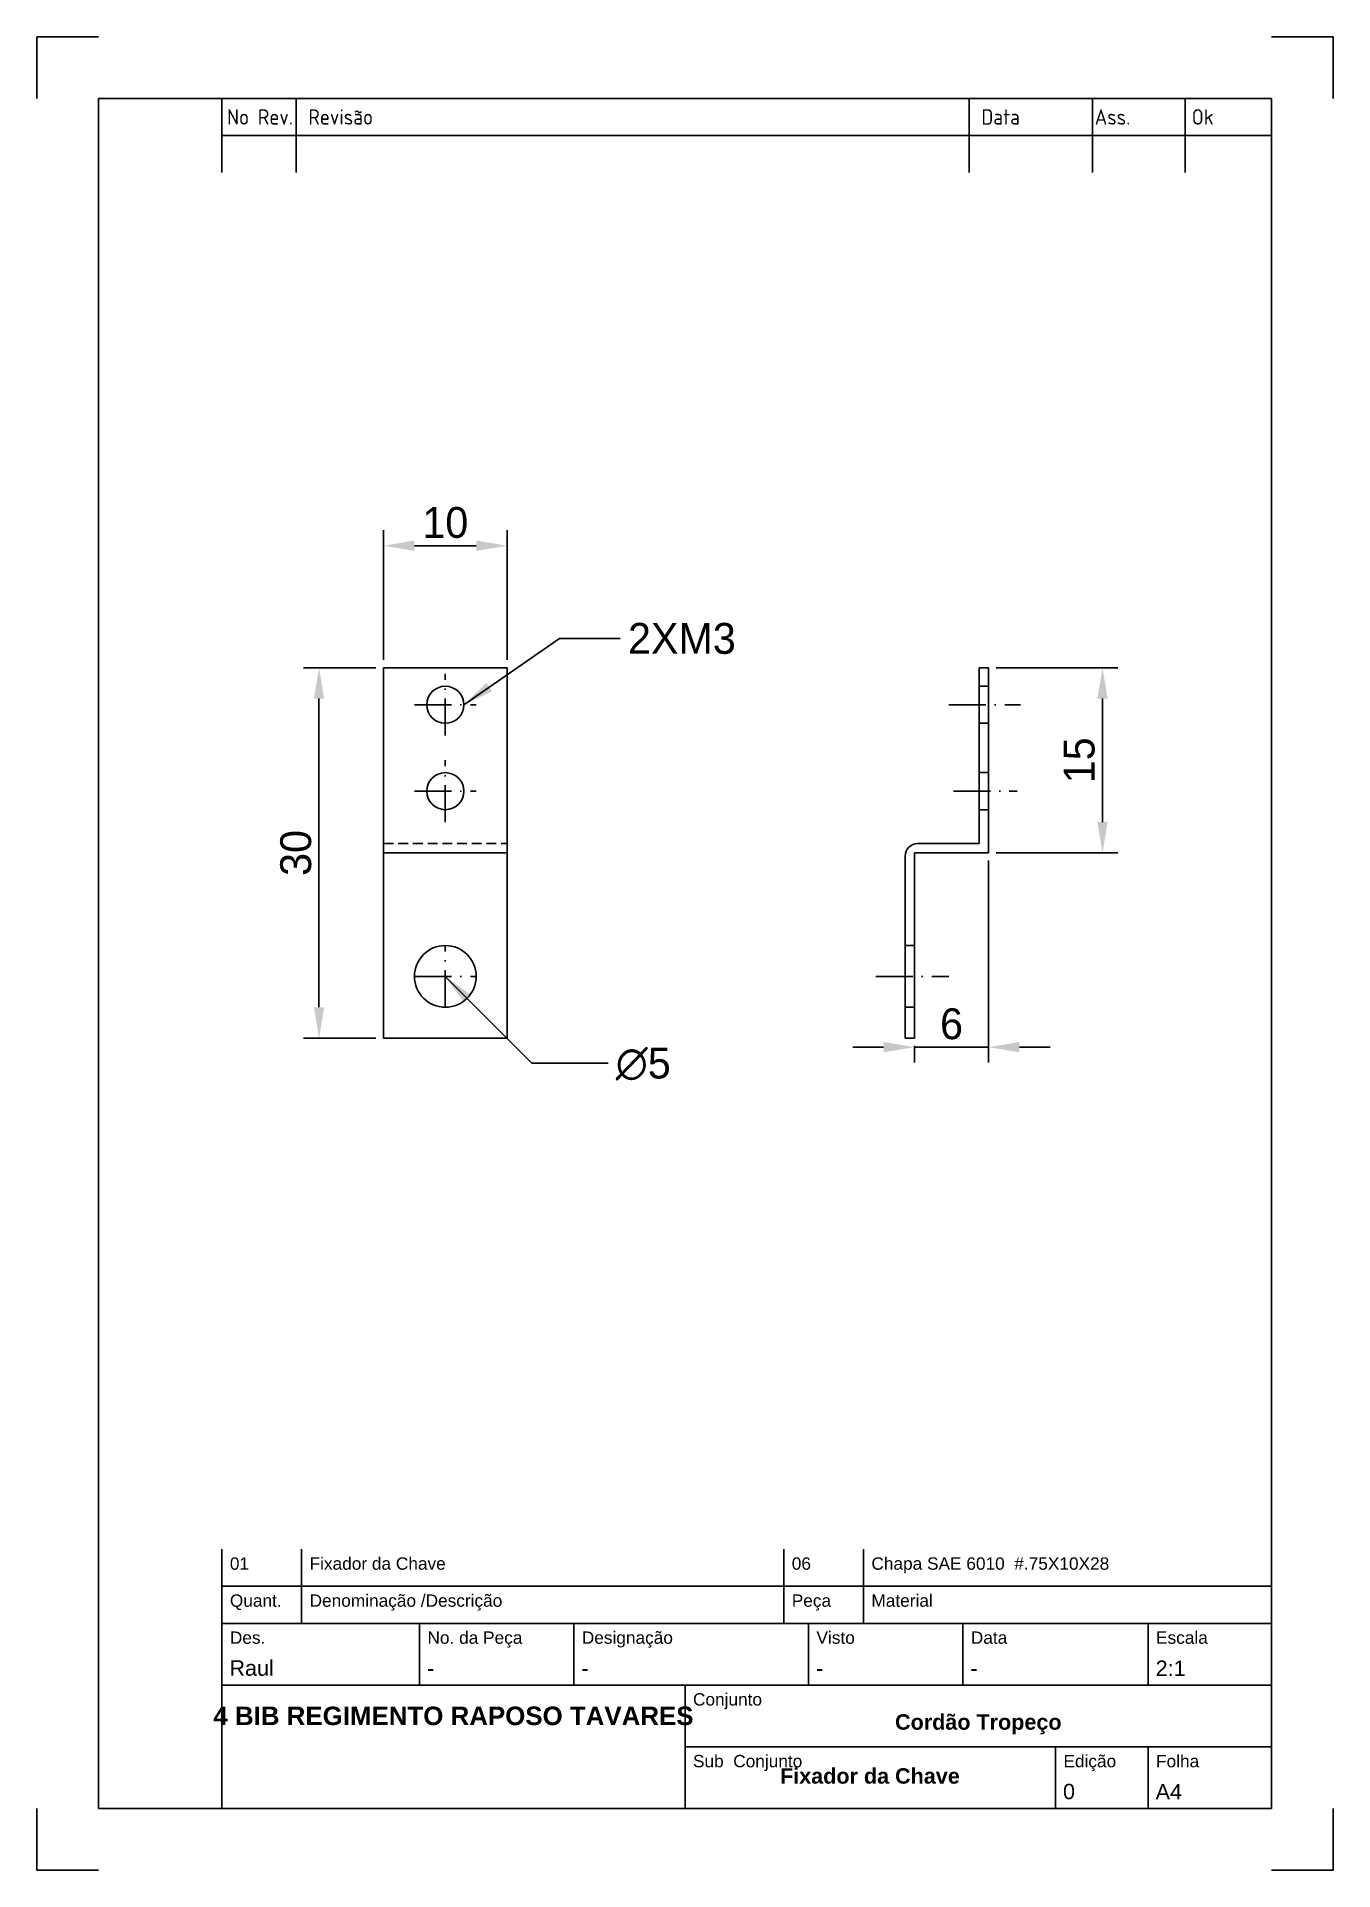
# Paper-space layout 'Peça6' of a CAD drawing. Header units: millimetres. Extents: x 0 to 210, y 0 to 297.
# The model-space entities are those that its viewports show. They can reach past a viewport. Long polylines and large blocks are cut down to what shows.
import ezdxf
from ezdxf.enums import TextEntityAlignment as Align

# ---------------------------------------------------------------- set-up
doc = ezdxf.new("R2010")
doc.units = ezdxf.units.MM
doc.linetypes.add('ACAD_ISO10W100', pattern=[18, 12, -3, 0, -3])
doc.linetypes.add('HIDDEN2', pattern=[4.7625, 3.175, -1.5875])
for name, color, linetype in [('Contorno', 7, 'Continuous'), ('Cortes', 140, 'HIDDEN2'), ('Cotas', 1, 'Continuous'), ('FRAME 050', 6, 'Continuous'), ('FRAME 200', 8, 'Continuous'), ('Linhas_de_Centro', 5, 'ACAD_ISO10W100'), ('Texto', 7, 'Continuous')]:
    doc.layers.add(name, color=color, linetype=linetype)
doc.layers.get('FRAME 050').off()
doc.styles.add('ISO Proportional', font='isocp')
doc.styles.add('texto2', font='ARIAL.TTF', dxfattribs={"height": 2})
doc.styles.add('Texto2.5', font='ARIAL.TTF', dxfattribs={"height": 2.5})
doc.dimstyles.new('ISO-25', dxfattribs={"dimtxt": 2.5, "dimasz": 2.5, "dimexe": 1.25, "dimexo": 0.625, "dimtad": 1, "dimtxsty": 'Standard', "dimcen": 2.5, "dimadec": 0, "dimazin": 0, "dimtfac": 1, "dimtmove": 0, "dimatfit": 3, "dimfxl": 0, "dimarcsym": 0})

# ---------------------------------------------------------------- blocks, each defined once
blk = doc.blocks.new('*D46')
at = {"layer": 'Cotas', "color": 0, "lineweight": -2}
for p, q in [((-1978.37, -27.79), (-1978.37, -17.29)), ((-1968.37, -27.79), (-1968.37, -17.29)), ((-1975.87, -18.54), (-1970.87, -18.54))]:
    blk.add_line(p, q, dxfattribs=at)
at = {"layer": 'Cotas', "color": 0}
for points in [[(-1975.87, -18.12), (-1975.87, -18.96), (-1978.37, -18.54)], [(-1970.87, -18.12), (-1970.87, -18.96), (-1968.37, -18.54)]]:
    blk.add_solid(points, dxfattribs=at)
at = {"layer": 'Defpoints', "color": 0}
for p in [(-1968.37, -18.54), (-1978.37, -28.42), (-1968.37, -28.42)]:
    blk.add_point(p, dxfattribs=at)
at = {"layer": 'Cotas', "color": 0, "insert": (-1973.37, -16.67), "char_height": 2.5, "attachment_point": 5}
blk.add_mtext('10', dxfattribs=at)
blk = doc.blocks.new('*D47')
at = {"layer": 'Cotas', "color": 0, "lineweight": -2}
for p, q in [((-1929.38, -44.04), (-1929.38, -60.4)), ((-1937.88, -59.15), (-1940.38, -59.15)), ((-1935.38, -59.04), (-1935.38, -60.4)), ((-1929.38, -59.15), (-1935.38, -59.15)), ((-1926.88, -59.15), (-1924.38, -59.15))]:
    blk.add_line(p, q, dxfattribs=at)
at = {"layer": 'Cotas', "color": 0}
for points in [[(-1937.88, -58.73), (-1937.88, -59.56), (-1935.38, -59.15)], [(-1926.88, -58.73), (-1926.88, -59.56), (-1929.38, -59.15)]]:
    blk.add_solid(points, dxfattribs=at)
at = {"layer": 'Defpoints', "color": 0}
for p in [(-1929.38, -43.42), (-1935.38, -58.42), (-1935.38, -59.15)]:
    blk.add_point(p, dxfattribs=at)
at = {"layer": 'Cotas', "color": 0, "insert": (-1932.38, -57.27), "char_height": 2.5, "attachment_point": 5}
blk.add_mtext('6', dxfattribs=at)
blk = doc.blocks.new('*D48')
at = {"layer": 'Cotas', "color": 0, "lineweight": -2}
for p, q in [((-1928.76, -28.42), (-1918.9, -28.42)), ((-1920.15, -30.92), (-1920.15, -40.92)), ((-1928.76, -43.42), (-1918.9, -43.42))]:
    blk.add_line(p, q, dxfattribs=at)
at = {"layer": 'Cotas', "color": 0}
for points in [[(-1920.57, -30.92), (-1919.74, -30.92), (-1920.15, -28.42)], [(-1920.57, -40.92), (-1919.74, -40.92), (-1920.15, -43.42)]]:
    blk.add_solid(points, dxfattribs=at)
at = {"layer": 'Defpoints', "color": 0}
for p in [(-1929.38, -28.42), (-1929.38, -43.42), (-1920.15, -43.42)]:
    blk.add_point(p, dxfattribs=at)
at = {"layer": 'Cotas', "color": 0, "insert": (-1922.03, -35.92), "char_height": 2.5, "attachment_point": 5, "rotation": 90}
blk.add_mtext('15', dxfattribs=at)
blk = doc.blocks.new('*D49')
at = {"layer": 'Cotas', "color": 0, "lineweight": -2}
for p, q in [((-1978.99, -28.42), (-1984.85, -28.42)), ((-1983.6, -30.92), (-1983.6, -55.92)), ((-1978.99, -58.42), (-1984.85, -58.42))]:
    blk.add_line(p, q, dxfattribs=at)
at = {"layer": 'Cotas', "color": 0}
for points in [[(-1984.01, -30.92), (-1983.18, -30.92), (-1983.6, -28.42)], [(-1984.01, -55.92), (-1983.18, -55.92), (-1983.6, -58.42)]]:
    blk.add_solid(points, dxfattribs=at)
at = {"layer": 'Defpoints', "color": 0}
for p in [(-1978.37, -28.42), (-1983.6, -58.42), (-1978.37, -58.42)]:
    blk.add_point(p, dxfattribs=at)
at = {"layer": 'Cotas', "color": 0, "insert": (-1985.47, -43.42), "char_height": 2.5, "attachment_point": 5, "rotation": 90}
blk.add_mtext('30', dxfattribs=at)

msp = doc.modelspace()

# ---------------------------------------------------------------- linework, layer by layer
at = {"layer": 'Contorno'}
for p, q in [((-1978.37, -28.418), (-1978.37, -43.418)), ((-1978.37, -28.418), (-1968.37, -28.418)), ((-1968.37, -28.418), (-1973.37, -28.418)), ((-1968.37, -28.418), (-1968.37, -43.418)), ((-1930.132, -28.418), (-1930.132, -42.668)), ((-1930.132, -28.418), (-1929.382, -28.418)), ((-1929.382, -28.418), (-1929.382, -42.668)), ((-1930.132, -29.918), (-1929.382, -29.918)), ((-1930.132, -32.918), (-1929.382, -32.918)), ((-1930.132, -36.918), (-1929.382, -36.918)), ((-1930.132, -39.918), (-1929.382, -39.918)), ((-1930.132, -42.668), (-1935.132, -42.668)), ((-1935.132, -42.668), (-1935.132, -42.668)), ((-1929.382, -43.418), (-1929.382, -42.668)), ((-1978.37, -43.418), (-1968.37, -43.418)), ((-1978.37, -58.418), (-1978.37, -43.418)), ((-1968.37, -43.418), (-1968.37, -58.418)), ((-1936.132, -43.668), (-1936.132, -58.418)), ((-1930.132, -43.418), (-1935.382, -43.418)), ((-1935.382, -43.418), (-1935.382, -58.418)), ((-1930.132, -43.418), (-1929.382, -43.418)), ((-1936.132, -50.918), (-1935.382, -50.918)), ((-1936.132, -55.918), (-1935.382, -55.918)), ((-1968.37, -58.418), (-1978.37, -58.418)), ((-1936.132, -58.418), (-1935.382, -58.418))]:
    msp.add_line(p, q, dxfattribs=at)
for centre, radius in [((-1973.37, -31.418), 1.5), ((-1973.37, -38.418), 1.5), ((-1973.37, -53.418), 2.5)]:
    msp.add_circle(centre, radius, dxfattribs=at)
msp.add_arc((-1935.132, -43.668), 1, 90, 180, dxfattribs=at)
at = {"layer": 'Cortes'}
msp.add_line((-1978.37, -42.668), (-1968.37, -42.668), dxfattribs=at)
at = {"layer": 'Linhas_de_Centro'}
for p, q in [((-1973.37, -33.918), (-1973.37, -28.918)), ((-1975.87, -31.418), (-1970.87, -31.418)), ((-1932.596, -31.418), (-1926.806, -31.418)), ((-1973.37, -40.918), (-1973.37, -35.918)), ((-1975.87, -38.418), (-1970.87, -38.418)), ((-1932.226, -38.418), (-1927.052, -38.418)), ((-1973.37, -55.918), (-1973.37, -50.918)), ((-1975.87, -53.418), (-1970.87, -53.418)), ((-1938.509, -53.418), (-1932.596, -53.418))]:
    msp.add_line(p, q, dxfattribs=at)

# ---------------------------------------------------------------- texts
at = {"layer": 'Cotas', "char_height": 2.5, "width": 0.6514, "attachment_point": 1}
for s, insert in [('2XM3', (-1958.58, -24.792)), ('{\\Fgdt.shx;n5}', (-1959.566, -59.186))]:
    msp.add_mtext(s, dxfattribs=dict(at, insert=insert))

# ---------------------------------------------------------------- dimensions: what is measured, and where the dimension line sits
at = {"layer": 'Cotas'}
for base, p1, p2, picture, middle in [((-1968.37, -18.541), (-1978.37, -28.418), (-1968.37, -28.418), '*D46', (-1973.37, -16.666)), ((-1935.382, -59.147), (-1929.382, -43.418), (-1935.382, -58.418), '*D47', (-1932.382, -57.272))]:
    dim = msp.add_linear_dim(base=base, p1=p1, p2=p2, dimstyle='ISO-25', dxfattribs=at)
    dim.commit()
    dim.dimension.update_dxf_attribs({"geometry": picture, "text_midpoint": middle})
for base, p1, p2, picture, middle in [((-1983.597, -58.418), (-1978.37, -28.418), (-1978.37, -58.418), '*D49', (-1985.472, -43.418)), ((-1920.154, -43.418), (-1929.382, -28.418), (-1929.382, -43.418), '*D48', (-1922.029, -35.918))]:
    dim = msp.add_linear_dim(base=base, p1=p1, p2=p2, angle=90, dimstyle='ISO-25', dxfattribs=at)
    dim.commit()
    dim.dimension.update_dxf_attribs({"geometry": picture, "text_midpoint": middle})

# ---------------------------------------------------------------- leaders
at = {"layer": 'Cotas', "annotation_type": 0, "has_hookline": 1, "hookline_direction": 0}
for points, text_width in [([(-1971.87, -31.418), (-1964.133, -26.042), (-1959.205, -26.042)], 9.167), ([(-1973.37, -53.418), (-1966.352, -60.436), (-1960.191, -60.436)], 4.702)]:
    msp.add_leader(points, dimstyle='ISO-25', override={"dimgap": 0.625, "dimtad": 0}, dxfattribs=dict(at, text_width=text_width))

psp = doc.layouts.new('Peça6')

# ---------------------------------------------------------------- linework, layer by layer
at = {"layer": 'Contorno'}
for p, q in [((10, 287), (10, 10)), ((200, 287), (10, 287)), ((30, 281), (30, 287)), ((42, 281), (42, 287)), ((151, 281), (151, 287)), ((171, 281), (171, 287)), ((186, 281), (186, 287)), ((200, 10), (200, 287)), ((30, 281), (200, 281)), ((30, 275), (30, 281)), ((42, 275), (42, 281)), ((151, 275), (151, 281)), ((171, 275), (171, 281)), ((186, 275), (186, 281)), ((30, 46), (30, 52)), ((42.91, 52), (42.91, 46)), ((121, 52), (121, 46)), ((133.9, 52), (133.9, 46)), ((30, 46), (200, 46)), ((30, 40), (30, 46)), ((30, 46), (30, 40)), ((30, 46), (30, 40)), ((30, 40), (30, 46)), ((30, 46), (200, 46)), ((42.91, 46), (42.91, 40)), ((121, 46), (121, 40)), ((133.9, 46), (133.9, 40)), ((200, 46), (200, 40)), ((200, 40), (200, 46)), ((30, 40), (200, 40)), ((30, 10), (30, 40)), ((62, 30), (62, 40)), ((87, 30), (87, 40)), ((125, 30), (125, 40)), ((150, 30), (150, 40)), ((180, 30), (180, 40)), ((30, 30), (200, 30)), ((105, 10), (105, 30)), ((105, 20), (200, 20)), ((165, 10), (165, 20)), ((180, 10), (180, 20)), ((10, 10), (200, 10)), ((200, 10), (146.29, 10))]:
    psp.add_line(p, q, dxfattribs=at)
at = {"layer": 'FRAME 200'}
for p, q in [((0, 297), (0, 287)), ((10, 297), (0, 297)), ((210, 297), (200, 297)), ((210, 287), (210, 297)), ((0, 0), (0, 10)), ((210, 0), (210, 10)), ((0, 0), (10, 0)), ((210, 0), (200, 0))]:
    psp.add_line(p, q, dxfattribs=at)
at = {"layer": 'Texto'}
psp.add_line((165, 15), (165, 15), dxfattribs=at)

# ---------------------------------------------------------------- texts
at = {"layer": 'Texto', "style": 'ISO Proportional'}
for s, p in [('No Rev.', (30.84, 284)), ('Revisão', (44, 284)), ('Data', (153, 284)), ('Ass.', (171.36, 284)), ('Ok', (187.08, 284))]:
    psp.add_text(s, height=2.5, dxfattribs=at).set_placement(p, align=Align.MIDDLE_LEFT)
at = {"layer": 'Texto'}
for s, insert, char_height, width, attachment_point, style in [('01', (31.29, 50.69), 2, 30.3514, 1, 'texto2'), ('Fixador da Chave', (44.2, 50.69), 2, 71.2648, 1, 'texto2'), ('06', (122.29, 50.69), 2, 11.6189, 1, 'texto2'), ('Chapa SAE 6010  #.75X10X28', (135.19, 50.69), 2, 60.436, 1, 'texto2'), ('Quant.', (31.29, 44.69), 2, 30.3514, 1, 'texto2'), ('Denominação /Descrição', (44.2, 44.69), 2, 71.2648, 1, 'texto2'), ('Peça', (122.29, 44.69), 2, 11.6189, 1, 'texto2'), ('Material', (135.19, 44.69), 2, 11.6189, 1, 'texto2'), ('Des.', (31.29, 38.69), 2, 30.3514, 1, 'texto2'), ('No. da Peça', (63.29, 38.69), 2, 30.3514, 1, 'texto2'), ('Designação', (88.29, 38.69), 2, 30.3514, 1, 'texto2'), ('Visto', (126.29, 38.69), 2, 30.3514, 1, 'texto2'), ('Data', (151.29, 38.69), 2, 11.6189, 1, 'texto2'), ('Escala', (181.29, 38.69), 2, 11.6189, 1, 'texto2'), ('Raul', (31.22, 31.48), 2.5, 35.3309, 7, 'Texto2.5'), ('2:1', (181.22, 31.48), 2.5, 35.3309, 7, 'Texto2.5'), ('-', (63.22, 31.48), 2.5, 35.3309, 7, 'Texto2.5'), ('-', (88.22, 31.48), 2.5, 35.3309, 7, 'Texto2.5'), ('-', (126.22, 31.48), 2.5, 35.3309, 7, 'Texto2.5'), ('-', (151.22, 31.48), 2.5, 35.3309, 7, 'Texto2.5'), ('Conjunto', (106.29, 28.69), 2, 30.3514, 1, 'texto2'), ('{\\fArial|b1|i0|c0|p34;4 BIB REGIMENTO RAPOSO TAVARES}', (67.5, 25), 3, 75, 5, 'Texto2.5'), ('{\\fArial|b1|i0|c0|p34;Cordão Tropeço}', (152.5, 23.65), 2.5, 95, 5, 'Texto2.5'), ('Sub  Conjunto', (106.29, 18.69), 2, 30.3514, 1, 'texto2'), ('Edição', (166.29, 18.69), 2, 11.6189, 1, 'texto2'), ('Folha', (181.29, 18.69), 2, 11.6189, 1, 'texto2'), ('{\\fArial|b1|i0|c0|p34;Fixador da Chave}', (134.95, 15.27), 2.5, 95, 5, 'Texto2.5'), ('0', (166.22, 11.48), 2.5, 35.3309, 7, 'Texto2.5'), ('A4', (181.22, 11.48), 2.5, 35.3309, 7, 'Texto2.5')]:
    psp.add_mtext(s, dxfattribs=dict(at, insert=insert, char_height=char_height, width=width, attachment_point=attachment_point, style=style))

# ---------------------------------------------------------------- viewports
at = {"layer": 'FRAME 050'}
psp.add_viewport(center=(105.06, 174.59), size=(151.99, 161.451), view_center_point=(-1953.932, -38.518), view_height=80.7253, dxfattribs=at)

doc.saveas('drawing.dxf')
